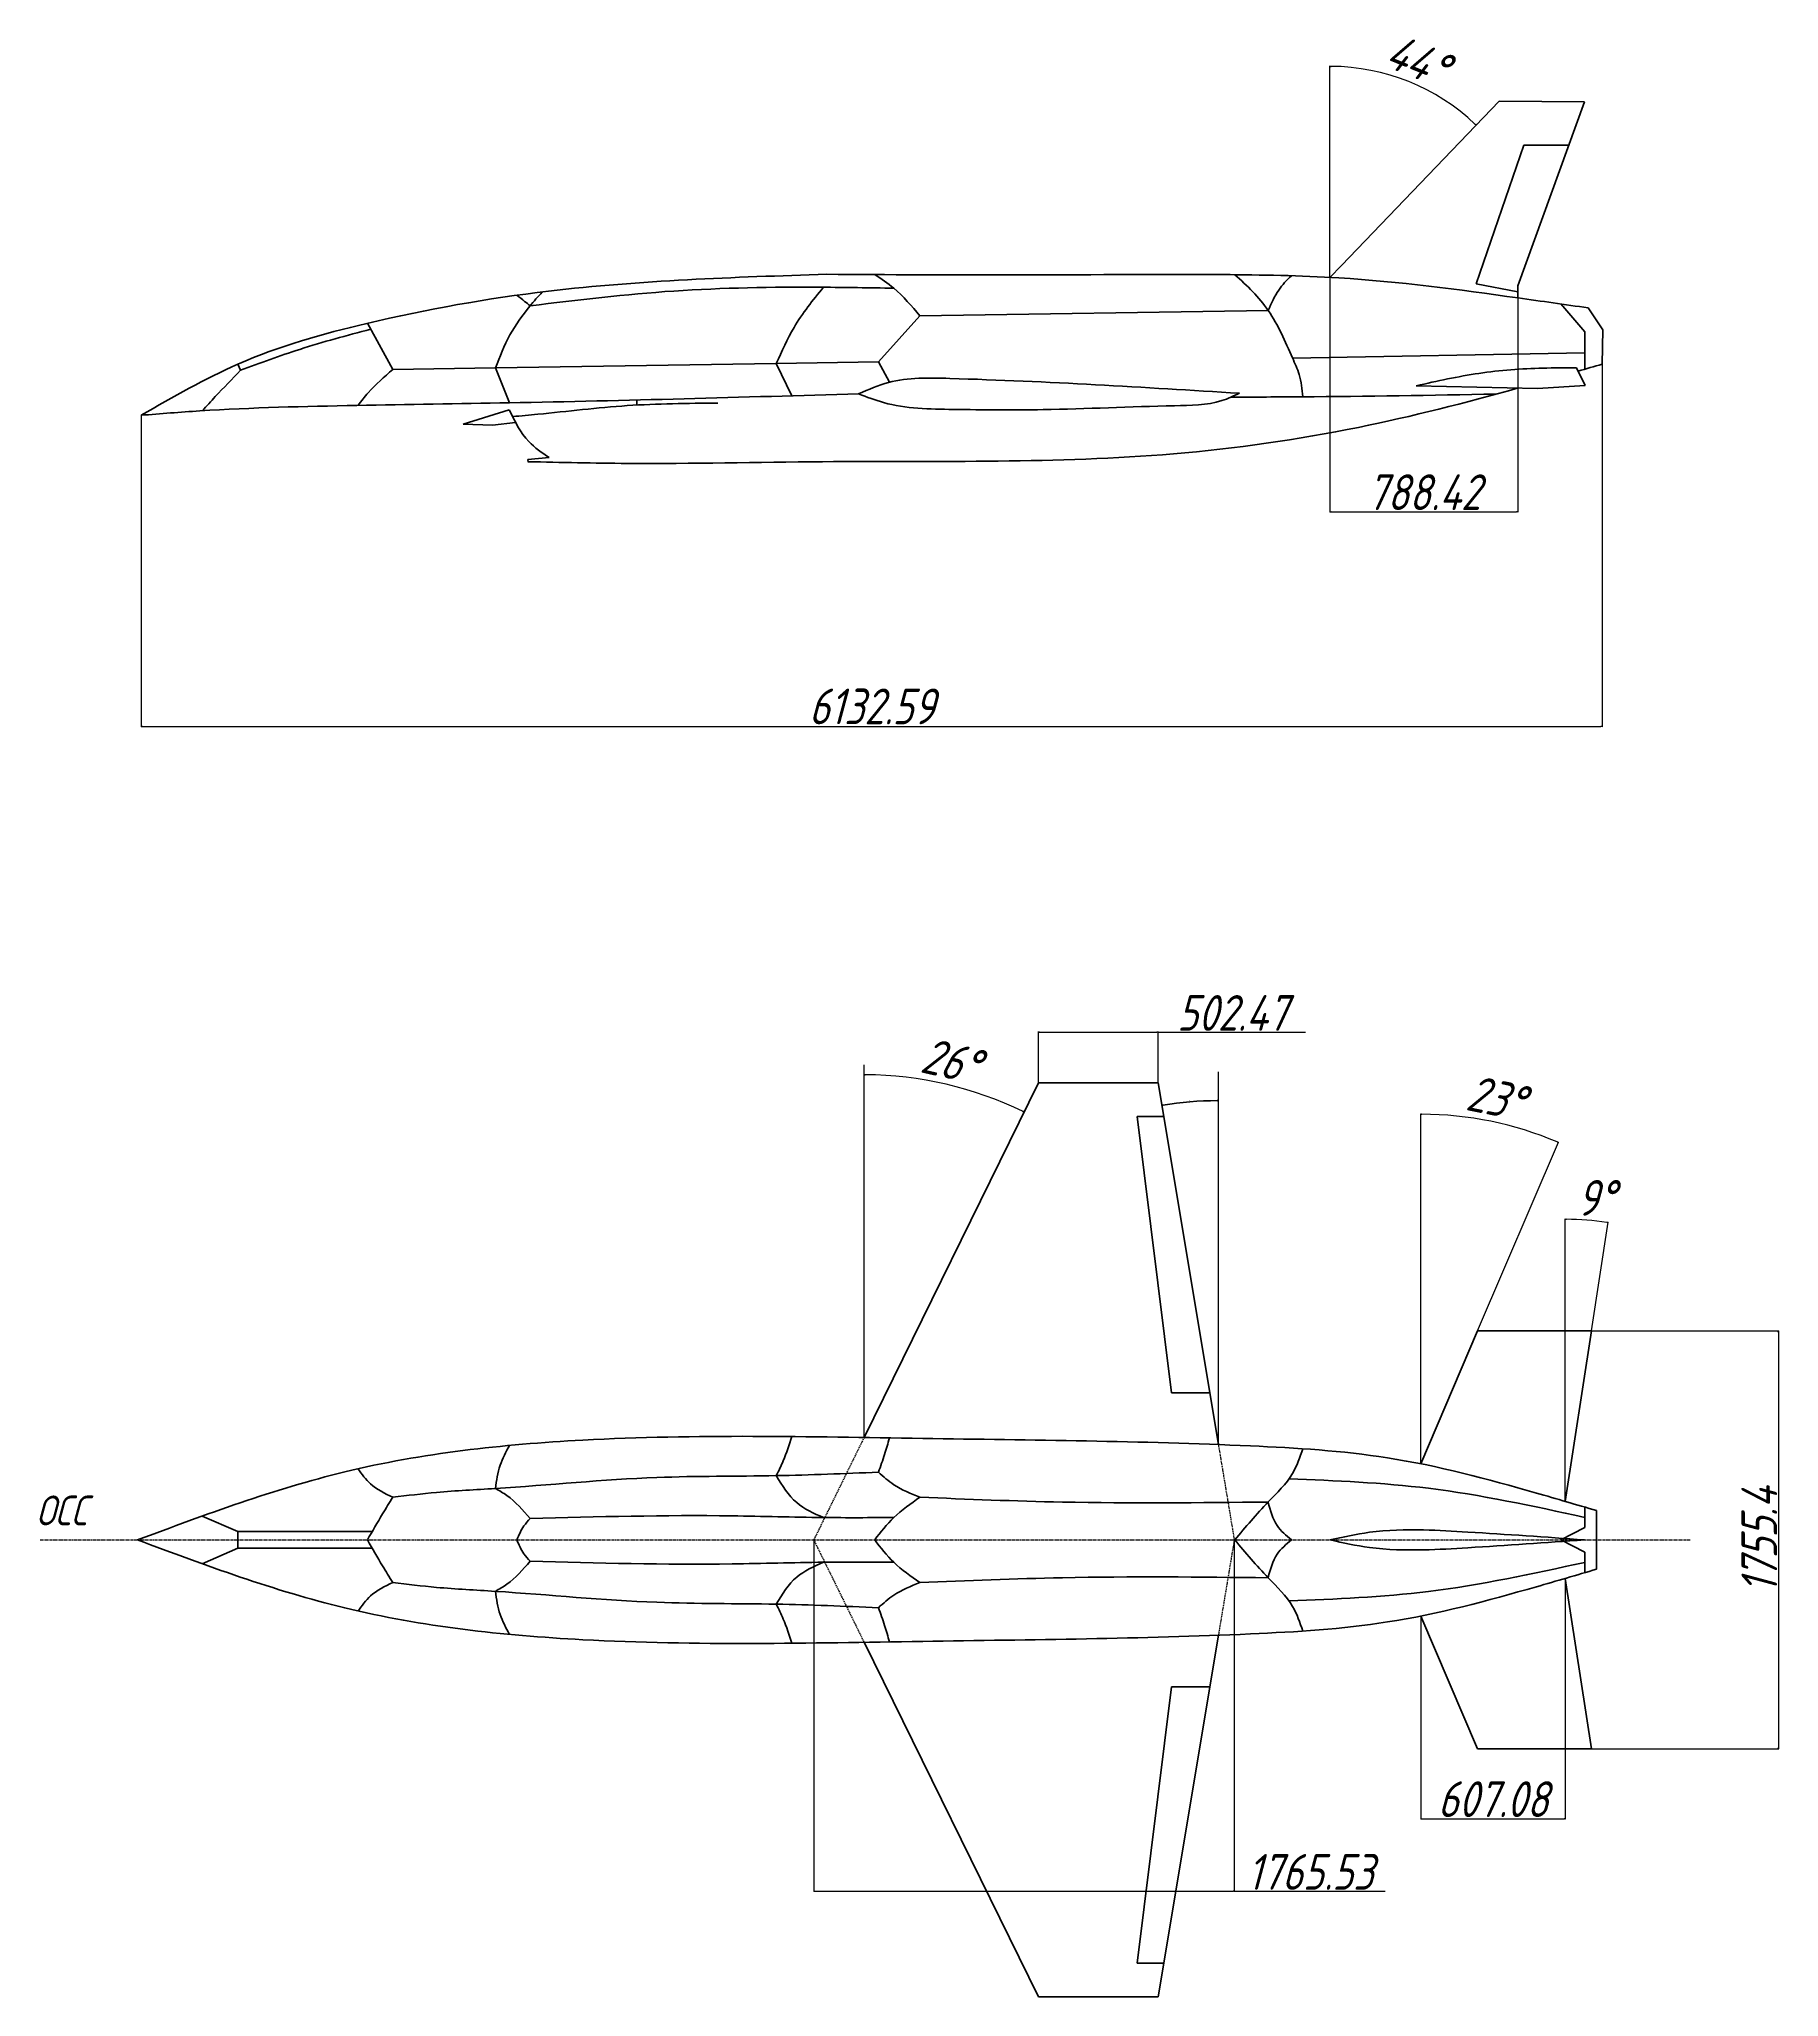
# Model space of a CAD drawing. Header units: millimetres. Extents: x -985956116104 to 1932156, y -552630487266 to 633586.
# Drawn here: x 32173 to 39477, y -22544 to -14326 of the extents above; entities that cross this region are included whole.
import ezdxf

# ---------------------------------------------------------------- set-up
doc = ezdxf.new("R2010")
doc.units = ezdxf.units.MM
doc.linetypes.add('CENTER', pattern=[2, 1.25, -0.25, 0.25, -0.25])
doc.linetypes.add('DASHED', pattern=[0.75, 0.5, -0.25])
for name, color, linetype, lineweight in [('_axes (Оси)', 6, 'CENTER', 30), ('_basic (Основной)', 4, 'Continuous', 60), ('_contour (Тонкий)', 7, 'Continuous', 30), ('_invisible (Невидимый)', 1, 'DASHED', 30), ('_text (Надписи)', 2, 'Continuous', 30)]:
    doc.layers.add(name, color=color, linetype=linetype, lineweight=lineweight)
doc.styles.add('ESKD', font='eskd.shx', dxfattribs={"oblique": 15, "height": 5})
doc.dimstyles.new('ESKD', dxfattribs={"dimtxt": 5, "dimasz": 5, "dimexe": 2, "dimexo": 0, "dimgap": 2, "dimtad": 1, "dimtoh": 1, "dimzin": 12, "dimdsep": 46, "dimtxsty": 'ESKD', "dimblk1": 'OPEN', "dimblk2": 'OPEN', "dimsah": 1, "dimcen": 5, "dimclrd": 256, "dimclre": 256, "dimclrt": 2, "dimadec": 0, "dimazin": 0, "dimtfac": 1, "dimtmove": 0, "dimatfit": 3, "dimldrblk": 'OPEN', "dimfxl": 1, "dimtolj": 1, "dimtzin": 12, "dimlwd": -1, "dimlwe": -1, "dimarcsym": 0})

# ---------------------------------------------------------------- blocks, each defined once
blk = doc.blocks.new('_OPEN')
at = {"color": 0, "linetype": 'ByBlock'}
for p, q in [((-1, 0.2), (0, 0)), ((0, 0), (-1, -0.2)), ((0, 0), (-1, 0))]:
    blk.add_line(p, q, dxfattribs=at)
blk = doc.blocks.new('*D223')
at = {"layer": '_contour (Тонкий)', "transparency": 16777216}
blk.add_line((37592, -14578.5), (37592, -14438.1), dxfattribs=at)
blk.add_arc((37592, -15325.8), 885.7, 46.47445, 89.67656, dxfattribs=at)
at = {"layer": 'Defpoints', "color": 0, "transparency": 16777216}
for p in [(37592, -14578.5), (38024.6, -14552.9), (38302, -14586.7), (37640.3, -15275.6), (37592, -15325.8)]:
    blk.add_point(p, dxfattribs=at)
at = {"layer": '_contour (Тонкий)', "transparency": 16777216, "xscale": 5, "yscale": 5, "zscale": 5}
for p, rotation in [((37592, -14440.1), 179.8382803281872), ((38205.6, -14687.1), 316.3127270730315)]:
    blk.add_blockref('_OPEN', p, dxfattribs=dict(at, rotation=rotation))
at = {"layer": '_contour (Тонкий)', "color": 2, "transparency": 16777216, "insert": (37959, -14414.2), "char_height": 5, "attachment_point": 5, "rotation": 338.0755, "style": 'ESKD'}
blk.add_mtext('\\A1;{\\H30x;44°}', dxfattribs=at)
blk = doc.blocks.new('*D224')
at = {"layer": '_contour (Тонкий)', "transparency": 16777216}
blk.add_arc((35636.2, -20195.7), 1522.4, 64.00361, 89.81182, dxfattribs=at)
at = {"layer": 'Defpoints', "color": 0, "transparency": 16777216}
for p in [(35636.2, -18631.8), (36368, -18707.5), (36092.8, -18743.5), (35636.2, -20195.7), (35636.2, -20195.7)]:
    blk.add_point(p, dxfattribs=at)
at = {"layer": '_contour (Тонкий)', "transparency": 16777216, "xscale": 5, "yscale": 5, "zscale": 5}
for p, rotation in [((35636.2, -18673.4), 179.9059102574016), ((36307.9, -18829.6), 333.909517752011)]:
    blk.add_blockref('_OPEN', p, dxfattribs=dict(at, rotation=rotation))
at = {"layer": '_contour (Тонкий)', "color": 2, "transparency": 16777216, "insert": (36000.3, -18614.7), "char_height": 5, "attachment_point": 5, "rotation": 347.02885, "style": 'ESKD'}
blk.add_mtext('\\A1;{\\H30x;26°}', dxfattribs=at)
blk = doc.blocks.new('*D225')
at = {"layer": '_contour (Тонкий)', "transparency": 16777216}
for p, q in [((37973.1, -19834.9), (37973.1, -18836.6)), ((38212.2, -19747.9), (38551.7, -18955.4))]:
    blk.add_line(p, q, dxfattribs=at)
blk.add_arc((37973.1, -20306), 1467.4, 67.00573, 89.80477, dxfattribs=at)
at = {"layer": 'Defpoints', "color": 0, "transparency": 16777216}
for p in [(38364.2, -18891.7), (38212.2, -19747.9), (37973.1, -19834.9), (37973.1, -20306), (37973.1, -20306)]:
    blk.add_point(p, dxfattribs=at)
at = {"layer": '_contour (Тонкий)', "transparency": 16777216, "xscale": 5, "yscale": 5, "zscale": 5}
for p, rotation in [((37973.1, -18838.6), 179.902385587748), ((38550.9, -18957.2), 336.9081173236705)]:
    blk.add_blockref('_OPEN', p, dxfattribs=dict(at, rotation=rotation))
at = {"layer": '_contour (Тонкий)', "color": 2, "transparency": 16777216, "insert": (38288.3, -18769.8), "char_height": 5, "attachment_point": 5, "rotation": 348.40525, "style": 'ESKD'}
blk.add_mtext('\\A1;{\\H30x;23°}', dxfattribs=at)
blk = doc.blocks.new('*D226')
at = {"layer": '_contour (Тонкий)', "transparency": 16777216}
for p, q in [((38580.2, -19853.1), (38580.2, -19277.8)), ((38689.9, -19747.9), (38759.8, -19291.4))]:
    blk.add_line(p, q, dxfattribs=at)
blk.add_arc((38580.2, -20464.1), 1184.3, 81.53087, 89.75811, dxfattribs=at)
at = {"layer": 'Defpoints', "color": 0, "transparency": 16777216}
for p in [(38640.2, -19281.3), (38689.9, -19747.9), (38580.2, -19853.1), (38580.2, -20464.1), (38580.2, -20464.1)]:
    blk.add_point(p, dxfattribs=at)
at = {"layer": '_contour (Тонкий)', "transparency": 16777216, "xscale": 5, "yscale": 5, "zscale": 5}
for p, rotation in [((38580.2, -19279.8), 179.8790535197825), ((38759.5, -19293.4), 351.4099223785278)]:
    blk.add_blockref('_OPEN', p, dxfattribs=dict(at, rotation=rotation))
at = {"layer": '_contour (Тонкий)', "color": 2, "transparency": 16777216, "insert": (38709.4, -19189.8), "char_height": 5, "attachment_point": 5, "style": 'ESKD'}
blk.add_mtext('\\A1;{\\H30x;9°}', dxfattribs=at)
blk = doc.blocks.new('*D227')
at = {"layer": '_contour (Тонкий)', "transparency": 16777216}
for p, q in [((38734.5, -15690.1), (38734.5, -17212.8)), ((32601.9, -15904.6), (32601.9, -17212.8)), ((32606.9, -17210.8), (38729.5, -17210.8))]:
    blk.add_line(p, q, dxfattribs=at)
at = {"layer": 'Defpoints', "color": 0, "transparency": 16777216}
for p in [(38734.5, -15690.1), (32601.9, -15904.6), (38734.5, -17210.8)]:
    blk.add_point(p, dxfattribs=at)
at = {"layer": '_contour (Тонкий)', "transparency": 16777216, "xscale": 5, "yscale": 5, "zscale": 5, "rotation": 180}
blk.add_blockref('_OPEN', (32601.9, -17210.8), dxfattribs=at)
at = {"layer": '_contour (Тонкий)', "transparency": 16777216, "xscale": 5, "yscale": 5, "zscale": 5}
blk.add_blockref('_OPEN', (38734.5, -17210.8), dxfattribs=at)
at = {"layer": '_contour (Тонкий)', "color": 2, "transparency": 16777216, "insert": (35668.2, -17126.8), "char_height": 5, "attachment_point": 5, "style": 'ESKD'}
blk.add_mtext('\\A1;{\\H30x;6132.59}', dxfattribs=at)
blk = doc.blocks.new('*D228')
at = {"layer": '_contour (Тонкий)', "transparency": 16777216}
for p, q in [((37592, -15325.8), (37592, -16312.1)), ((38380.5, -15411.8), (38380.5, -16312.1)), ((37597, -16310.1), (38375.5, -16310.1))]:
    blk.add_line(p, q, dxfattribs=at)
at = {"layer": 'Defpoints', "color": 0, "transparency": 16777216}
for p in [(37592, -15325.8), (38380.5, -15411.8), (38380.5, -16310.1)]:
    blk.add_point(p, dxfattribs=at)
at = {"layer": '_contour (Тонкий)', "transparency": 16777216, "xscale": 5, "yscale": 5, "zscale": 5, "rotation": 180}
blk.add_blockref('_OPEN', (37592, -16310.1), dxfattribs=at)
at = {"layer": '_contour (Тонкий)', "transparency": 16777216, "xscale": 5, "yscale": 5, "zscale": 5}
blk.add_blockref('_OPEN', (38380.5, -16310.1), dxfattribs=at)
at = {"layer": '_contour (Тонкий)', "color": 2, "transparency": 16777216, "insert": (37986.2, -16227.7), "char_height": 5, "attachment_point": 5, "style": 'ESKD'}
blk.add_mtext('\\A1;{\\H30x;788.42}', dxfattribs=at)
blk = doc.blocks.new('*D229')
at = {"layer": '_contour (Тонкий)', "transparency": 16777216}
for p, q in [((36368, -18707.5), (36368, -18491.7)), ((36373, -18493.7), (36865.4, -18493.7)), ((36870.4, -18707.5), (36870.4, -18491.7)), ((36870.4, -18493.7), (37489.6, -18493.7))]:
    blk.add_line(p, q, dxfattribs=at)
at = {"layer": 'Defpoints', "color": 0, "transparency": 16777216}
for p in [(36870.4, -18493.7), (36368, -18707.5), (36870.4, -18707.5)]:
    blk.add_point(p, dxfattribs=at)
at = {"layer": '_contour (Тонкий)', "transparency": 16777216, "xscale": 5, "yscale": 5, "zscale": 5, "rotation": 180}
blk.add_blockref('_OPEN', (36368, -18493.7), dxfattribs=at)
at = {"layer": '_contour (Тонкий)', "transparency": 16777216, "xscale": 5, "yscale": 5, "zscale": 5}
blk.add_blockref('_OPEN', (36870.4, -18493.7), dxfattribs=at)
at = {"layer": '_contour (Тонкий)', "color": 2, "transparency": 16777216, "insert": (37182.5, -18413.5), "char_height": 5, "attachment_point": 5, "style": 'ESKD'}
blk.add_mtext('\\A1;{\\H30x;502.47}', dxfattribs=at)
blk = doc.blocks.new('*D230')
at = {"layer": '_contour (Тонкий)', "transparency": 16777216}
for p, q in [((38689.9, -19747.9), (39476.7, -19747.9)), ((39474.7, -19752.9), (39474.7, -21498.3)), ((38689.9, -21503.3), (39476.7, -21503.3))]:
    blk.add_line(p, q, dxfattribs=at)
at = {"layer": 'Defpoints', "color": 0, "transparency": 16777216}
for p in [(38689.9, -19747.9), (38689.9, -21503.3), (39474.7, -21503.3)]:
    blk.add_point(p, dxfattribs=at)
at = {"layer": '_contour (Тонкий)', "transparency": 16777216, "xscale": 5, "yscale": 5, "zscale": 5}
for p, rotation in [((39474.7, -19747.9), 90), ((39474.7, -21503.3), 270)]:
    blk.add_blockref('_OPEN', p, dxfattribs=dict(at, rotation=rotation))
at = {"layer": '_contour (Тонкий)', "color": 2, "transparency": 16777216, "insert": (39394.6, -20625.6), "char_height": 5, "attachment_point": 5, "rotation": 90, "style": 'ESKD'}
blk.add_mtext('\\A1;{\\H30x;1755.4}', dxfattribs=at)
blk = doc.blocks.new('*D231')
at = {"layer": '_contour (Тонкий)', "transparency": 16777216}
for p, q in [((38580.2, -20787.1), (38580.2, -21798.5)), ((37973.1, -20945.2), (37973.1, -21798.5)), ((37978.1, -21796.5), (38575.2, -21796.5))]:
    blk.add_line(p, q, dxfattribs=at)
at = {"layer": 'Defpoints', "color": 0, "transparency": 16777216}
for p in [(38580.2, -20787.1), (37973.1, -20945.2), (38580.2, -21796.5)]:
    blk.add_point(p, dxfattribs=at)
at = {"layer": '_contour (Тонкий)', "transparency": 16777216, "xscale": 5, "yscale": 5, "zscale": 5, "rotation": 180}
blk.add_blockref('_OPEN', (37973.1, -21796.5), dxfattribs=at)
at = {"layer": '_contour (Тонкий)', "transparency": 16777216, "xscale": 5, "yscale": 5, "zscale": 5}
blk.add_blockref('_OPEN', (38580.2, -21796.5), dxfattribs=at)
at = {"layer": '_contour (Тонкий)', "color": 2, "transparency": 16777216, "insert": (38276.6, -21714), "char_height": 5, "attachment_point": 5, "style": 'ESKD'}
blk.add_mtext('\\A1;{\\H30x;607.08}', dxfattribs=at)
blk = doc.blocks.new('*D232')
at = {"layer": '_contour (Тонкий)', "transparency": 16777216}
for p, q in [((35424.8, -20625.6), (35424.8, -22102.2)), ((37190.3, -20625.6), (37190.3, -22102.2)), ((35429.8, -22100.2), (37185.3, -22100.2)), ((37190.3, -22100.2), (37824.5, -22100.2))]:
    blk.add_line(p, q, dxfattribs=at)
at = {"layer": 'Defpoints', "color": 0, "transparency": 16777216}
for p in [(35424.8, -20625.6), (37190.3, -20625.6), (37190.3, -22100.2)]:
    blk.add_point(p, dxfattribs=at)
at = {"layer": '_contour (Тонкий)', "transparency": 16777216, "xscale": 5, "yscale": 5, "zscale": 5, "rotation": 180}
blk.add_blockref('_OPEN', (35424.8, -22100.2), dxfattribs=at)
at = {"layer": '_contour (Тонкий)', "transparency": 16777216, "xscale": 5, "yscale": 5, "zscale": 5}
blk.add_blockref('_OPEN', (37190.3, -22100.2), dxfattribs=at)
at = {"layer": '_contour (Тонкий)', "color": 2, "transparency": 16777216, "insert": (37509.9, -22019.3), "char_height": 5, "attachment_point": 5, "style": 'ESKD'}
blk.add_mtext('\\A1;{\\H30x;1765.53}', dxfattribs=at)
blk = doc.blocks.new('*D233')
at = {"layer": '_basic (Основной)', "transparency": 16777216}
blk.add_arc((37123.6, -20225.4), 1443.9, 90.1984, 99.26916, dxfattribs=at)
at = {"layer": 'Defpoints', "color": 0, "transparency": 16777216}
for p in [(36870.4, -18707.5), (37123.6, -18661.4), (37044.1, -18783.6), (37123.6, -20225.4), (37123.6, -20225.4)]:
    blk.add_point(p, dxfattribs=at)
at = {"layer": '_basic (Основной)', "transparency": 16777216, "xscale": 5, "yscale": 5, "zscale": 5}
for p, rotation in [((36886.1, -18801.1), 189.3683633829187), ((37123.6, -18781.4), 0.09920008811135)]:
    blk.add_blockref('_OPEN', p, dxfattribs=dict(at, rotation=rotation))
at = {"layer": '_basic (Основной)', "color": 2, "transparency": 16777216, "insert": (37004, -18781.2), "char_height": 5, "attachment_point": 5, "rotation": 4.73378, "style": 'ESKD'}
blk.add_mtext('\\A1;9°', dxfattribs=at)

msp = doc.modelspace()

# ---------------------------------------------------------------- linework, layer by layer
at = {"layer": '_axes (Оси)', "ltscale": 10, "transparency": 33554687}
msp.add_line((32176.588, -20625.594), (39103.795, -20625.594), dxfattribs=at)
at = {"layer": '_basic (Основной)', "transparency": 33554687}
for p, q in [((38302.022, -14586.727), (37640.312, -15275.571)), ((38660.735, -14589.63), (38302.022, -14586.727)), ((38660.735, -14589.63), (38380.455, -15361.099)), ((38405.657, -14771.348), (38205.28, -15352.342)), ((38594.715, -14771.348), (38405.657, -14771.348)), ((37640.312, -15275.571), (37592.032, -15325.831)), ((38205.28, -15352.342), (38380.455, -15386.444)), ((38380.455, -15361.099), (38380.455, -15411.788)), ((38661.655, -15553.955), (38560.933, -15437.455)), ((33657.921, -15712.852), (33551.098, -15518.432)), ((35696.476, -15680.899), (35870.565, -15486.808)), ((35870.565, -15486.808), (37332.883, -15464.968)), ((38737.473, -15545.388), (38676.444, -15454.053)), ((38661.655, -15643.219), (38661.655, -15553.955)), ((38734.534, -15690.124), (38737.473, -15545.388)), ((33018.473, -15715.458), (33007.406, -15690.142)), ((34088.153, -15706.109), (35267.852, -15687.618)), ((35267.852, -15687.618), (35696.476, -15680.899)), ((35332.98, -15822.785), (35267.852, -15687.618)), ((35696.476, -15680.899), (35742.818, -15766.226)), ((37435.158, -15664.993), (38661.655, -15643.219)), ((38661.655, -15643.219), (38661.655, -15711.115)), ((33657.921, -15712.852), (34088.153, -15706.109)), ((34088.153, -15706.109), (34147.37, -15852.431)), ((38662.995, -15779.08), (38626.604, -15705.307)), ((34682.271, -15861.879), (34682.104, -15840.599)), ((37954.723, -15780.936), (38464.087, -15791.883)), ((38464.087, -15791.883), (38662.995, -15779.08)), ((34146.872, -15882.313), (33952.484, -15941.474)), ((33952.484, -15941.474), (34076.689, -15945.996)), ((34076.689, -15945.996), (34173.481, -15935.278)), ((34313.796, -16082.641), (34225.192, -16090.399)), ((34225.192, -16090.399), (34226.004, -16099.68)), ((36367.977, -18707.464), (35636.156, -20195.732)), ((36367.977, -18707.464), (36870.447, -18707.464)), ((36870.447, -18707.464), (37123.571, -20225.356)), ((36893.967, -18848.509), (36782.377, -18848.509)), ((36926.684, -20008.699), (36782.377, -18848.509)), ((38212.174, -19747.893), (37973.074, -20306.036)), ((38212.174, -19747.893), (38689.893, -19747.893)), ((38689.893, -19747.893), (38580.159, -20464.086)), ((37087.441, -20008.699), (36926.684, -20008.699)), ((33007.406, -20590.594), (32857.592, -20525.689)), ((38661.655, -20488.047), (38661.655, -20574.029)), ((38711.818, -20502.847), (38711.818, -20625.594)), ((33007.406, -20625.594), (33007.406, -20590.594)), ((33007.406, -20590.594), (33571.1, -20590.594)), ((33007.406, -20625.594), (33007.406, -20660.594)), ((38661.655, -20574.029), (38560.933, -20625.594)), ((38661.655, -20677.16), (38560.933, -20625.594)), ((38711.818, -20748.342), (38711.818, -20625.594)), ((33007.406, -20660.594), (32857.592, -20725.5)), ((33007.406, -20660.594), (33571.1, -20660.594)), ((38661.655, -20763.142), (38661.655, -20677.16)), ((38689.893, -21503.296), (38580.159, -20787.103)), ((38212.174, -21503.296), (37973.074, -20945.153)), ((36870.447, -22543.725), (37123.571, -21025.833)), ((36367.977, -22543.725), (35636.156, -21055.457)), ((36926.684, -21242.49), (36782.377, -22402.68)), ((37087.441, -21242.49), (36926.684, -21242.49)), ((38212.174, -21503.296), (38689.893, -21503.296)), ((36893.967, -22402.68), (36782.377, -22402.68)), ((36367.977, -22543.725), (36870.447, -22543.725))]:
    msp.add_line(p, q, dxfattribs=at)
for points in [[(32601.941, -15904.588), (33007.556, -15690.077), (33549.016, -15518.925), (34311.762, -15383.85), (35479.444, -15312.79)], [(35479.444, -15312.79), (36255.526, -15315.694), (37142.25, -15314.218), (37629.576, -15328.021), (38382.15, -15412.026), (38676.444, -15454.053)], [(35613.481, -15814.586), (35738.816, -15767.276), (35996.38, -15749.999), (37212.433, -15812.444)], [(37954.723, -15780.936), (38217.825, -15728.772), (38485.56, -15706.83), (38626.604, -15705.307)], [(32601.941, -15904.588), (32847.871, -15886.473), (33507.184, -15863.378), (34147.034, -15852.437), (35613.481, -15814.586)], [(35613.481, -15814.586), (35717.908, -15851.377), (36010.281, -15880.076), (36387.416, -15881.171), (36939.725, -15864.751), (37138.295, -15843.19), (37212.433, -15812.444)], [(34313.796, -16082.641), (34228.469, -16015.104), (34146.872, -15882.313)], [(32586.119, -20625.594), (33455.665, -20340.214), (34455.066, -20206.758), (35882.234, -20199.666), (37258.318, -20230.936), (37833.57, -20281.006), (38458.888, -20428.884), (38711.818, -20502.847)], [(35332.98, -20191.806), (35297.039, -20293.548), (35267.852, -20355.768)], [(35742.818, -20197.44), (35722.472, -20266.436), (35696.476, -20341.129)], [(34147.37, -20229.089), (34108.277, -20312.246), (34088.153, -20409.696)], [(37478.386, -20242.964), (37435.158, -20346.303), (37332.883, -20466.474), (37192.494, -20625.594)], [(33511.997, -20327.004), (33564.098, -20390.111), (33657.921, -20446.589)], [(33657.921, -20446.589), (33841.03, -20426.375), (34088.153, -20409.696), (34766.635, -20363.611), (35267.852, -20355.768), (35696.476, -20341.129)], [(35267.852, -20355.768), (35353.242, -20469.249), (35465.41, -20531.726)], [(35696.476, -20341.129), (35761.563, -20393.904), (35870.565, -20446.482)], [(37420.204, -20369.221), (38005.217, -20408.996), (38661.655, -20531.038)], [(33657.921, -20446.589), (33614.571, -20516.483), (33551.098, -20625.594)], [(34088.153, -20409.696), (34136.25, -20439.26), (34234.061, -20535.75)], [(35870.565, -20446.482), (35760.878, -20531.695), (35680.927, -20625.594)], [(35870.565, -20446.482), (36469.169, -20466.816), (37332.883, -20466.816)], [(34234.061, -20535.75), (34208.161, -20567.009), (34178.681, -20625.594)], [(34234.061, -20535.75), (35082.289, -20524.754), (35465.41, -20531.726), (35760.878, -20531.726)], [(37332.552, -20466.819), (37370.45, -20565.539), (37430.104, -20625.594)], [(32586.119, -20625.594), (33455.665, -20910.975), (34455.066, -21044.431), (35882.234, -21051.523), (37258.318, -21020.253), (37833.57, -20970.183), (38458.888, -20822.305), (38711.818, -20748.342)], [(33657.921, -20804.6), (33614.571, -20734.706), (33551.098, -20625.594)], [(34234.061, -20715.439), (34208.161, -20684.18), (34178.681, -20625.594)], [(35870.565, -20804.707), (35760.878, -20719.494), (35680.927, -20625.594)], [(37478.386, -21008.225), (37435.158, -20904.886), (37332.883, -20784.715), (37192.494, -20625.594)], [(37332.552, -20784.37), (37370.45, -20685.65), (37430.104, -20625.594)], [(37592.032, -20625.594), (37757.849, -20593.706), (37985.33, -20583.845), (38170.697, -20592.516), (38660.735, -20625.594)], [(37592.032, -20625.594), (37757.849, -20657.483), (37985.33, -20667.344), (38170.697, -20658.673), (38660.735, -20625.594)], [(34088.153, -20841.493), (34136.25, -20811.929), (34234.061, -20715.439)], [(34234.061, -20715.439), (35082.289, -20726.435), (35465.41, -20719.463), (35760.878, -20719.463)], [(35267.852, -20895.421), (35353.242, -20781.94), (35465.41, -20719.463)], [(35870.565, -20804.707), (36469.169, -20784.373), (37332.883, -20784.373)], [(37420.204, -20881.968), (38005.217, -20842.193), (38661.655, -20720.151)], [(33511.997, -20924.185), (33564.098, -20861.078), (33657.921, -20804.6)], [(33657.921, -20804.6), (33841.03, -20824.814), (34088.153, -20841.493), (34766.635, -20887.578), (35267.852, -20895.421), (35696.476, -20910.06)], [(34147.37, -21022.1), (34108.277, -20938.943), (34088.153, -20841.493)], [(35696.476, -20910.06), (35761.563, -20857.285), (35870.565, -20804.707)], [(35332.98, -21059.383), (35297.039, -20957.641), (35267.852, -20895.421)], [(35742.818, -21053.749), (35722.472, -20984.752), (35696.476, -20910.06)]]:
    msp.add_spline(points, degree=3, dxfattribs=at)
for points, knots in [([(35760.878, -15371.282), (35659.833, -15369.605), (35352.023, -15364.499), (34841.245, -15372.465), (34434.869, -15420.41), (34234.061, -15445.228)], [0, 0, 0, 0, 606.43237056, 1847.34101373, 3060.53296843, 3060.53296843, 3060.53296843, 3060.53296843]), ([(35267.852, -15687.618), (35290.792, -15636.132), (35342.256, -15520.625), (35420.865, -15421.64), (35465.41, -15367.37)], [0, 0, 0, 0, 336.81507232, 755.63581695, 755.63581695, 755.63581695, 755.63581695]), ([(35870.565, -15486.808), (35835.845, -15446.103), (35779.619, -15380.185), (35708.897, -15331.544), (35680.927, -15314.034)], [0, 0, 0, 0, 318.60612129, 515.95869499, 515.95869499, 515.95869499, 515.95869499]), ([(37478.386, -15827.264), (37475.583, -15795.35), (37468.604, -15738.843), (37413.927, -15618.81), (37347.543, -15461.106), (37244.917, -15360.611), (37192.494, -15314.62)], [50.97177004, 50.97177004, 50.97177004, 50.97177004, 241.39367872, 391.38834902, 838.41758701, 1251.73847316, 1251.73847316, 1251.73847316, 1251.73847316]), ([(37332.883, -15464.968), (37345.888, -15435.234), (37369.771, -15380.629), (37410.627, -15337.879), (37430.104, -15319.014)], [0, 0, 0, 0, 192.69114276, 353.86655029, 353.86655029, 353.86655029, 353.86655029]), ([(34088.153, -15706.109), (34106.809, -15658.91), (34143.484, -15566.121), (34217.198, -15462.685), (34267.363, -15406.489), (34285.295, -15387.041)], [0, 0, 0, 0, 303.53139712, 596.71935794, 755.45897001, 755.45897001, 755.45897001, 755.45897001]), ([(34234.061, -15445.228), (34226.472, -15439.052), (34208.142, -15424.135), (34189.591, -15409.496), (34178.681, -15400.968)], [0, 0, 0, 0, 58.70671464, 141.79175252, 141.79175252, 141.79175252, 141.79175252]), ([(33018.473, -15715.458), (33101.023, -15685.166), (33280.463, -15619.32), (33464.978, -15569.559), (33564.853, -15543.466)], [0, 0, 0, 0, 527.31230288, 1146.22918336, 1146.22918336, 1146.22918336, 1146.22918336]), ([(32857.592, -15885.861), (32875.81, -15866.006), (32928.729, -15808.541), (32982.953, -15752.3), (33018.473, -15715.458)], [47.56274132, 47.56274132, 47.56274132, 47.56274132, 209.23740049, 516.27831483, 516.27831483, 516.27831483, 516.27831483]), ([(33511.997, -15863.289), (33525.545, -15844.884), (33568.55, -15789.65), (33621.928, -15743.781), (33657.921, -15712.852)], [98.03800448, 98.03800448, 98.03800448, 98.03800448, 234.9408755, 518.34972173, 518.34972173, 518.34972173, 518.34972173]), ([(34160.522, -15910.162), (34195.825, -15906.982), (34356.472, -15892.41), (34642.847, -15857.064), (34895.79, -15854.736), (35022.767, -15853.567)], [19.96531633, 19.96531633, 19.96531633, 19.96531633, 232.65464225, 987.85265181, 1749.11452754, 1749.11452754, 1749.11452754, 1749.11452754]), ([(34225.192, -16099.68), (34364.093, -16102.759), (34776.437, -16111.9), (35679.359, -16089.583), (36707.772, -16113.787), (37684.451, -15975.061), (38161.018, -15851.891), (38383.24, -15790.145)], [0, 0, 0, 0, 833.49981772, 2474.32809022, 5419.82516731, 6990.24289694, 8373.25918202, 8373.25918202, 8373.25918202, 8373.25918202]), ([(37177.28, -15828.339), (37276.248, -15828.271), (37647.095, -15827.164), (38017.904, -15820.632), (38289.756, -15815.843)], [3109.27446658, 3109.27446658, 3109.27446658, 3109.27446658, 3703.08565748, 5334.40205228, 5334.40205228, 5334.40205228, 5334.40205228])]:
    msp.add_open_spline(points, degree=3, knots=knots, dxfattribs=at)
msp.add_open_spline([(38633.467, -15719.219), (38667.16, -15709.539), (38700.847, -15699.832), (38734.534, -15690.124)], degree=3, dxfattribs=at)
at = {"layer": '_contour (Тонкий)', "transparency": 33554687}
for p, q in [((37592.032, -15325.831), (37592.032, -14578.48)), ((35636.156, -20195.732), (35636.156, -18631.815)), ((37123.571, -20225.356), (37123.571, -18661.439)), ((37973.074, -20306.036), (37973.074, -19834.945)), ((38580.159, -20464.086), (38580.159, -19853.113))]:
    msp.add_line(p, q, dxfattribs=at)
at = {"layer": '_invisible (Невидимый)', "ltscale": 10, "transparency": 33554687}
for p, q in [((35636.156, -20195.732), (35424.781, -20625.594)), ((37123.571, -20225.356), (37190.315, -20625.594)), ((35424.781, -20625.594), (35636.156, -21055.457)), ((37190.315, -20625.594), (37123.571, -21025.833))]:
    msp.add_line(p, q, dxfattribs=at)

# ---------------------------------------------------------------- texts
at = {"layer": '_text (Надписи)', "transparency": 33554687, "insert": (32160.328, -20439.528), "char_height": 125, "attachment_point": 1, "style": 'ESKD'}
msp.add_mtext_dynamic_manual_height_columns('ОСС', width=15.93486, gutter_width=25, heights=[0], dxfattribs=at)

# ---------------------------------------------------------------- dimensions: what is measured, and where the dimension line sits
at = {"layer": '_basic (Основной)', "color": 1, "transparency": 33554687}
dim = msp.add_angular_dim_2l(base=(37044.079, -18783.6), line1=((36870.447, -18707.464), (37123.571, -20225.356)), line2=((37123.571, -20225.356), (37123.571, -18661.439)), dimstyle='ESKD', dxfattribs=at)
dim.commit()
dim.dimension.update_dxf_attribs({"geometry": '*D233', "text_midpoint": (37003.982, -18781.187)})
at = {"layer": '_contour (Тонкий)', "transparency": 33554687}
dim = msp.add_angular_dim_2l(base=(38024.583, -14552.906), line1=((38302.022, -14586.727), (37640.312, -15275.571)), line2=((37592.032, -15325.831), (37592.032, -14578.48)), text='{\\H30x;<>}', dimstyle='ESKD', dxfattribs=at)
dim.commit()
dim.dimension.update_dxf_attribs({"geometry": '*D223', "text_midpoint": (37958.967, -14414.178)})
dim = msp.add_linear_dim(base=(38380.455, -16310.108), p1=(37592.032, -15325.831), p2=(38380.455, -15411.788), text='{\\H30x;<>}', dimstyle='ESKD', override={"dimscale": 1, "dimtxt": 150, "dimtix": 0, "dimtofl": 1, "dimtmove": 0, "dimatfit": 3}, dxfattribs=at)
dim.commit()
dim.dimension.update_dxf_attribs({"geometry": '*D228', "text_midpoint": (37986.243, -16227.671)})
dim = msp.add_linear_dim(base=(38734.534, -17210.839), p1=(32601.941, -15904.588), p2=(38734.534, -15690.124), text='{\\H30x;<>}', dimstyle='ESKD', override={"dimtxt": 150}, dxfattribs=at)
dim.commit()
dim.dimension.update_dxf_attribs({"geometry": '*D227', "text_midpoint": (35668.238, -17210.839), "dimtype": 160})
for base, p1, p2, picture, middle in [((36870.447, -18493.653), (36367.977, -18707.464), (36870.447, -18707.464), '*D229', (37182.543, -18413.546)), ((38580.1589, -21796.4501), (37973.0744, -20945.1527), (38580.1589, -20787.1031), '*D231', (38276.6166, -21714.0135))]:
    dim = msp.add_linear_dim(base=base, p1=p1, p2=p2, text='{\\H30x;<>}', dimstyle='ESKD', dxfattribs=at)
    dim.commit()
    dim.dimension.update_dxf_attribs({"geometry": picture, "text_midpoint": middle})
for base, line1, line2, picture, middle in [((36092.836, -18743.473), ((36367.977, -18707.464), (35636.156, -20195.732)), ((35636.156, -20195.732), (35636.156, -18631.815)), '*D224', (35977.868, -18712.207)), ((38364.225, -18891.728), ((38212.174, -19747.893), (37973.074, -20306.036)), ((37973.074, -20306.036), (37973.074, -19834.945)), '*D225', (38268.005, -18868.579)), ((38640.153, -19281.285), ((38689.893, -19747.893), (38580.159, -20464.086)), ((38580.159, -20464.086), (38580.159, -19853.113)), '*D226', (38709.353, -19286.832))]:
    dim = msp.add_angular_dim_2l(base=base, line1=line1, line2=line2, text='{\\H30x;<>}', dimstyle='ESKD', dxfattribs=at)
    dim.commit()
    dim.dimension.update_dxf_attribs({"geometry": picture, "text_midpoint": middle, "dimtype": 162})
dim = msp.add_linear_dim(base=(39474.688, -21503.296), p1=(38689.893, -19747.893), p2=(38689.893, -21503.296), angle=90, text='{\\H30x;<>}', dimstyle='ESKD', dxfattribs=at)
dim.commit()
dim.dimension.update_dxf_attribs({"geometry": '*D230', "text_midpoint": (39394.581, -20625.594)})
dim = msp.add_linear_dim(base=(37190.315, -22100.211), p1=(35424.781, -20625.594), p2=(37190.315, -20625.594), text='{\\H30x;<>}', dimstyle='ESKD', dxfattribs=at)
dim.commit()
dim.dimension.update_dxf_attribs({"geometry": '*D232', "text_midpoint": (37509.912, -22100.211), "dimtype": 160})

doc.saveas('drawing.dxf')
